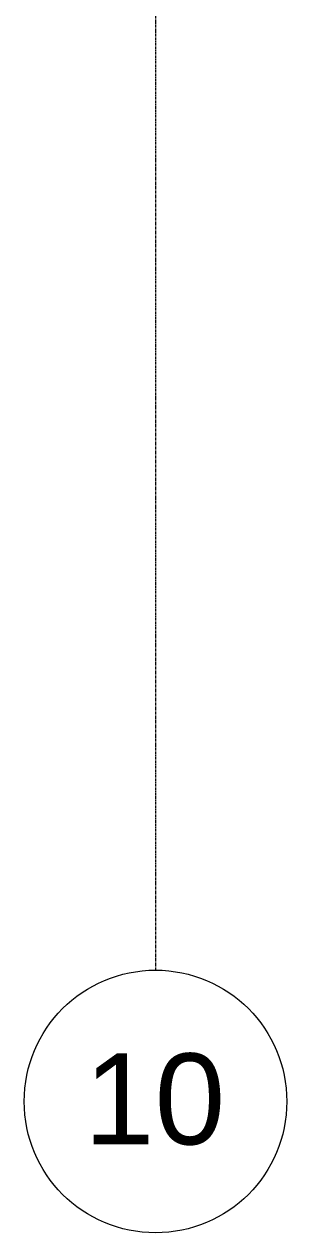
# Model space of a CAD drawing. Header units: millimetres. Extents: x -23600 to 58751, y -29611 to 36794.
# Drawn here: x 55578 to 56878, y -29611 to -23629 of the extents above; entities that cross this region are included whole.
import ezdxf

# ---------------------------------------------------------------- set-up
doc = ezdxf.new("R2010")
doc.units = ezdxf.units.MM
doc.linetypes.add('Grid Line', pattern=[22.225, 12.7, -3.175, 3.175, -3.175])
doc.layers.add('S-GRID', color=1, linetype='Continuous', lineweight=9)
doc.layers.add('S-GRID-IDEN', color=1, linetype='Continuous', lineweight=9)
doc.styles.add('Arial_1', font='arial.ttf', dxfattribs={"height": 450})

# ---------------------------------------------------------------- blocks, each defined once
blk = doc.blocks.new('轴网 - M_Grid Head - Circle-24584-01 - Entry Level')
at = {"layer": 'S-GRID-IDEN'}
blk.add_circle((0, 0), 6.5, dxfattribs=at)

msp = doc.modelspace()

# ---------------------------------------------------------------- linework, layer by layer
at = {"layer": 'S-GRID', "linetype": 'Grid Line'}
msp.add_line((56228.4, -8407.3), (56228.4, -28311.2), dxfattribs=at)

# ---------------------------------------------------------------- block references
at = {"layer": 'S-GRID-IDEN', "xscale": 99.99999999999991, "yscale": 99.99999999999991, "zscale": 99.99999999999991, "rotation": 180}
msp.add_blockref('轴网 - M_Grid Head - Circle-24584-01 - Entry Level', (56228.4, -28961.2), dxfattribs=at)

# ---------------------------------------------------------------- texts
at = {"layer": 'S-GRID-IDEN', "insert": (55874.5, -28723.5), "char_height": 450, "width": 849.789, "attachment_point": 1, "style": 'Arial_1'}
msp.add_mtext('10', dxfattribs=at)

doc.saveas('drawing.dxf')
